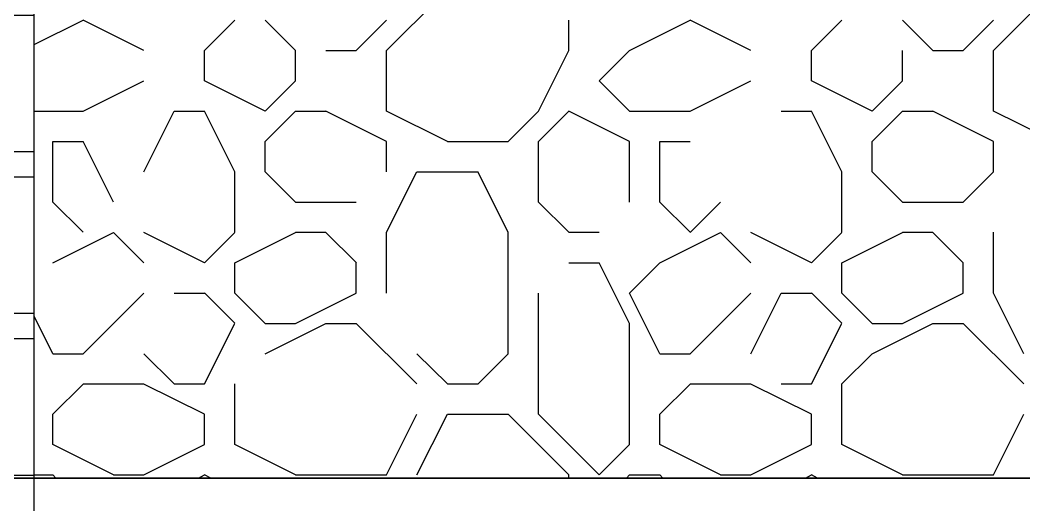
# Model space of a CAD drawing. Header units: inches. Extents: x -27 to 114, y -35 to 60.
# Drawn here: x 69.783 to 72.388, y 45.557 to 46.816 of the extents above; entities that cross this region are included whole.
import ezdxf

# ---------------------------------------------------------------- set-up
doc = ezdxf.new("R2010")
doc.units = ezdxf.units.IN
doc.header["$LTSCALE"] = 10
doc.header["$MEASUREMENT"] = 0
for name, color, linetype in [('FORMA', 6, 'Continuous'), ('HAS', 4, 'Continuous'), ('TUBO', 2, 'Continuous')]:
    doc.layers.add(name, color=color, linetype=linetype)

# ---------------------------------------------------------------- blocks, each defined once
blk = doc.blocks.new('caixa de areia')
at = {"layer": 'HAS'}
h = blk.add_hatch(dxfattribs=at)
h.set_pattern_fill('AR-BRELM', color=4, scale=0.175, style=0)
h.set_pattern_definition([(0, (291.365, 249.52955), (0, 0.93345), [1.33438, -0.06562]), (0, (291.365, 249.9233), (0, 0.93345), [1.33438, -0.06562]), (0, (291.715, 249.9963), (0, 0.93345), [0.63437, -0.06562]), (0, (291.715, 250.39), (0, 0.93345), [0.63437, -0.06562]), (90, (291.365, 249.5296), (-1.4, 9e-17), [0.39375, -0.5397]), (90, (291.2994, 249.5296), (-1.4, 9e-17), [0.39375, -0.5397]), (90, (291.715, 249.9963), (-0.7, 4e-17), [0.39375, -0.5397]), (90, (291.6494, 249.9963), (-0.7, 4e-17), [0.39375, -0.5397])])
h.paths.add_polyline_path([(292.6234, 250.2207), (293.1484, 250.2207), (293.1484, 251.8558), (292.7984, 251.8558), (292.7984, 251.6808), (292.6234, 251.6808)])
h.paths.add_polyline_path([(293.1484, 249.8707), (292.6234, 249.8707), (292.6234, 248.7058), (293.1484, 248.7058)])
h.paths.add_polyline_path([(290.5234, 249.5207), (289.9984, 249.5207), (289.9984, 248.7058), (290.5234, 248.7058)])
h.paths.add_polyline_path([(290.5234, 251.6808), (290.3484, 251.6808), (290.3484, 251.8558), (289.9984, 251.8558), (289.9984, 249.8707), (290.5234, 249.8707)])
at = {"layer": 'FORMA'}
blk.add_line((293.1484, 248.7058), (293.1484, 251.8558), dxfattribs=at)
at = {"layer": 'TUBO', "color": 4}
for p, q in [((294.165, 251.4545), (294.34, 251.6295)), ((295.915, 251.4545), (296.09, 251.6295)), ((293.1484, 251.4712), (293.29, 251.542)), ((293.465, 251.4545), (293.29, 251.542)), ((293.64, 251.4545), (293.7275, 251.542)), ((293.9025, 251.4545), (293.815, 251.542)), ((294.0775, 251.4545), (294.165, 251.542)), ((294.69, 251.4545), (294.69, 251.542)), ((294.865, 251.4545), (295.04, 251.542)), ((295.215, 251.4545), (295.04, 251.542)), ((295.39, 251.4545), (295.4775, 251.542)), ((295.74, 251.4545), (295.6525, 251.542)), ((295.8275, 251.4545), (295.915, 251.542)), ((293.64, 251.367), (293.64, 251.4545)), ((293.9025, 251.367), (293.9025, 251.4545)), ((293.99, 251.4545), (294.0775, 251.4545)), ((294.165, 251.2795), (294.165, 251.4545)), ((294.6025, 251.2795), (294.69, 251.4545)), ((294.7775, 251.367), (294.865, 251.4545)), ((295.39, 251.367), (295.39, 251.4545)), ((295.6525, 251.367), (295.6525, 251.4545)), ((295.74, 251.4545), (295.8275, 251.4545)), ((295.915, 251.2795), (295.915, 251.4545)), ((293.29, 251.2795), (293.465, 251.367)), ((293.815, 251.2795), (293.64, 251.367)), ((293.815, 251.2795), (293.9025, 251.367)), ((294.8651, 251.2795), (294.7776, 251.367)), ((295.04, 251.2795), (295.215, 251.367)), ((295.565, 251.2795), (295.39, 251.367)), ((295.565, 251.2795), (295.6525, 251.367)), ((293.1484, 251.2795), (293.29, 251.2795)), ((293.465, 251.1045), (293.5525, 251.2795)), ((293.5525, 251.2795), (293.64, 251.2795)), ((293.7275, 251.1045), (293.64, 251.2795)), ((293.815, 251.1921), (293.9025, 251.2795)), ((293.9025, 251.2795), (293.99, 251.2795)), ((294.165, 251.1921), (293.99, 251.2795)), ((294.34, 251.1921), (294.165, 251.2795)), ((294.515, 251.192), (294.6025, 251.2795)), ((294.6025, 251.1921), (294.69, 251.2795)), ((294.6025, 251.1921), (294.69, 251.2795)), ((294.865, 251.1921), (294.69, 251.2795)), ((294.865, 251.2795), (295.04, 251.2795)), ((295.3025, 251.2795), (295.39, 251.2795)), ((295.4775, 251.1045), (295.39, 251.2795)), ((295.565, 251.1921), (295.6525, 251.2795)), ((295.6525, 251.2795), (295.74, 251.2795)), ((295.915, 251.1921), (295.74, 251.2795)), ((296.09, 251.1921), (295.915, 251.2795)), ((293.2025, 251.1921), (293.29, 251.1921)), ((293.2025, 251.017), (293.2025, 251.1921)), ((293.3775, 251.017), (293.29, 251.192)), ((293.815, 251.1045), (293.815, 251.1921)), ((294.165, 251.1045), (294.165, 251.1921)), ((294.34, 251.1921), (294.515, 251.1921)), ((294.6025, 251.017), (294.6025, 251.1921)), ((294.865, 251.017), (294.865, 251.1921)), ((294.9525, 251.1921), (295.04, 251.1921)), ((294.9525, 251.017), (294.9525, 251.1921)), ((295.565, 251.1045), (295.565, 251.1921)), ((295.915, 251.1045), (295.915, 251.1921)), ((293.7275, 250.9296), (293.7275, 251.1045)), ((293.9026, 251.017), (293.8151, 251.1045)), ((294.165, 250.9296), (294.2525, 251.1045)), ((294.2525, 251.1045), (294.4275, 251.1045)), ((294.515, 250.9296), (294.4275, 251.1045)), ((295.4775, 250.9296), (295.4775, 251.1045)), ((295.6526, 251.017), (295.5651, 251.1045)), ((295.8275, 251.017), (295.915, 251.1045)), ((293.29, 250.9296), (293.2025, 251.017)), ((293.9025, 251.017), (294.0775, 251.017)), ((294.69, 250.9296), (294.6025, 251.017)), ((295.04, 250.9296), (294.9525, 251.017)), ((295.04, 250.9295), (295.1275, 251.017)), ((295.6525, 251.017), (295.8275, 251.017)), ((293.2025, 250.842), (293.3775, 250.9295)), ((293.465, 250.842), (293.3775, 250.9295)), ((293.64, 250.842), (293.465, 250.9295)), ((293.64, 250.842), (293.7275, 250.9295)), ((293.7275, 250.842), (293.9025, 250.9295)), ((293.9025, 250.9296), (293.99, 250.9296)), ((294.0776, 250.842), (293.9901, 250.9295)), ((294.165, 250.7545), (294.165, 250.9296)), ((294.515, 250.5795), (294.515, 250.9296)), ((294.69, 250.9296), (294.7775, 250.9296)), ((294.9525, 250.842), (295.1275, 250.9295)), ((295.215, 250.842), (295.1275, 250.9295)), ((295.39, 250.842), (295.215, 250.9295)), ((295.39, 250.842), (295.4775, 250.9295)), ((295.4775, 250.842), (295.6525, 250.9295)), ((295.6525, 250.9296), (295.74, 250.9296)), ((295.8276, 250.842), (295.7401, 250.9295)), ((295.915, 250.7545), (295.915, 250.9296)), ((293.7275, 250.7545), (293.7275, 250.842)), ((294.0775, 250.7545), (294.0775, 250.842)), ((294.69, 250.842), (294.7775, 250.842)), ((294.865, 250.667), (294.7775, 250.842)), ((294.865, 250.7545), (294.9525, 250.842)), ((295.4775, 250.7545), (295.4775, 250.842)), ((295.8275, 250.7545), (295.8275, 250.842)), ((293.29, 250.5795), (293.465, 250.7545)), ((293.29, 250.5795), (293.465, 250.7545)), ((293.5525, 250.7545), (293.64, 250.7545)), ((293.7275, 250.6671), (293.64, 250.7546)), ((293.815, 250.667), (293.7275, 250.7545)), ((293.9025, 250.667), (294.0775, 250.7545)), ((294.6025, 250.4046), (294.6025, 250.7545)), ((294.9525, 250.5795), (294.865, 250.7545)), ((295.04, 250.5795), (295.215, 250.7545)), ((295.04, 250.5795), (295.215, 250.7545)), ((295.215, 250.5795), (295.3025, 250.7545)), ((295.3025, 250.7545), (295.39, 250.7545)), ((295.4775, 250.6671), (295.39, 250.7546)), ((295.565, 250.667), (295.4775, 250.7545)), ((295.6525, 250.667), (295.8275, 250.7545)), ((296.0025, 250.5795), (295.915, 250.7545)), ((293.2025, 250.5795), (293.1484, 250.6878)), ((293.64, 250.4921), (293.7275, 250.667)), ((293.815, 250.667), (293.9025, 250.667)), ((293.815, 250.5795), (293.99, 250.667)), ((293.99, 250.667), (294.0775, 250.667)), ((294.2525, 250.4921), (294.0775, 250.667)), ((294.865, 250.3171), (294.865, 250.667)), ((295.39, 250.4921), (295.4775, 250.667)), ((295.565, 250.667), (295.6525, 250.667)), ((295.565, 250.5795), (295.74, 250.667)), ((295.74, 250.667), (295.8275, 250.667)), ((296.0025, 250.4921), (295.8275, 250.667)), ((293.2025, 250.5795), (293.29, 250.5795)), ((293.5525, 250.4921), (293.465, 250.5795)), ((294.34, 250.4921), (294.2525, 250.5795)), ((294.4275, 250.492), (294.515, 250.5795)), ((294.9525, 250.5795), (295.04, 250.5795)), ((295.4775, 250.4921), (295.565, 250.5795)), ((293.2025, 250.4045), (293.29, 250.492)), ((293.29, 250.4921), (293.465, 250.4921)), ((293.64, 250.4046), (293.465, 250.492)), ((293.5525, 250.4921), (293.64, 250.4921)), ((293.7275, 250.3171), (293.7275, 250.4921)), ((294.34, 250.4921), (294.4275, 250.4921)), ((294.9525, 250.4045), (295.04, 250.492)), ((295.04, 250.4921), (295.215, 250.4921)), ((295.39, 250.4046), (295.215, 250.492)), ((295.3025, 250.4921), (295.39, 250.4921)), ((295.4775, 250.3171), (295.4775, 250.4921)), ((293.2025, 250.3171), (293.2025, 250.4046)), ((293.64, 250.3171), (293.64, 250.4046)), ((294.165, 250.2295), (294.2525, 250.4045)), ((294.2525, 250.2295), (294.34, 250.4045)), ((294.34, 250.4046), (294.515, 250.4046)), ((294.69, 250.2295), (294.5151, 250.4045)), ((294.7775, 250.2295), (294.6025, 250.4045)), ((294.9525, 250.3171), (294.9525, 250.4046)), ((295.39, 250.3171), (295.39, 250.4046)), ((295.915, 250.2295), (296.0025, 250.4045)), ((293.3775, 250.2295), (293.2025, 250.317)), ((293.465, 250.2295), (293.64, 250.317)), ((293.9025, 250.2295), (293.7275, 250.317)), ((294.7775, 250.2295), (294.865, 250.317)), ((295.1275, 250.2295), (294.9525, 250.317)), ((295.215, 250.2295), (295.39, 250.317)), ((295.6525, 250.2295), (295.4775, 250.317)), ((293.1484, 250.2295), (293.2025, 250.2295)), ((293.2114, 250.2207), (293.2025, 250.2295)), ((293.3775, 250.2295), (293.465, 250.2295)), ((293.6224, 250.2207), (293.64, 250.2295)), ((293.6577, 250.2207), (293.64, 250.2295)), ((293.9025, 250.2295), (294.165, 250.2295)), ((294.69, 250.2207), (294.69, 250.2295)), ((294.8562, 250.2207), (294.865, 250.2295)), ((294.865, 250.2295), (294.9525, 250.2295)), ((294.9614, 250.2207), (294.9525, 250.2295)), ((295.1275, 250.2295), (295.215, 250.2295)), ((295.3724, 250.2207), (295.39, 250.2295)), ((295.4077, 250.2207), (295.39, 250.2295)), ((295.6525, 250.2295), (295.915, 250.2295))]:
    blk.add_line(p, q, dxfattribs=at)
at = {"layer": 'TUBO'}
for p, q in [((292.2416, 250.2207), (298.5648, 250.2207)), ((298.5648, 250.2207), (292.2416, 250.2207))]:
    blk.add_line(p, q, dxfattribs=at)

msp = doc.modelspace()

# ---------------------------------------------------------------- block references
at = {"color": 1, "xscale": 0.8999999999996362, "yscale": 0.8999999999996362, "zscale": 0.8999999999996362}
msp.add_blockref('caixa de areia', (-194.0146, -179.5716), dxfattribs=at)

doc.saveas('drawing.dxf')
